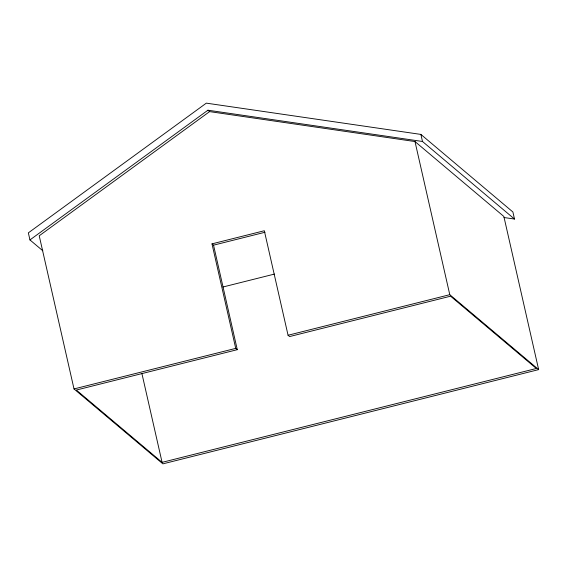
<?xml version="1.0" encoding="UTF-8"?>
<svg xmlns="http://www.w3.org/2000/svg" width="567" height="567" viewBox="0 0 567 567"><rect width="100%" height="100%" fill="white"/><g stroke="black" fill="none" stroke-linecap="round" stroke-linejoin="round"><path stroke-width="0.85" d="M29.952 239.926L207.933 110.211L422.486 141.481L514.503 219.053L512.894 211.994L420.877 134.414L206.324 103.144L28.35 232.86L29.952 239.926L42.808 250.763M209.599 111.614L39.222 235.787L74.015 388.934L162.885 463.856L538.65 369.613L503.857 216.466L414.987 141.552L209.599 111.614L207.933 110.211M211.987 243.867L264.321 230.741L288.064 335.253L289.617 336.557L450.581 296.187L536.347 368.493L162.084 462.36L76.318 390.053L237.282 349.683L213.539 245.171L211.987 243.867L235.73 348.379L237.282 349.683M213.539 245.171L265.016 232.257M222.959 287.001L274.463 274.081M74.015 388.934L235.73 348.379M288.064 335.253L449.78 294.691L538.65 369.613M503.992 217.522L514.503 219.053M420.877 134.414L422.486 141.481M414.987 141.552L449.78 294.691M141.948 373.717L162.084 462.36"/></g></svg>
